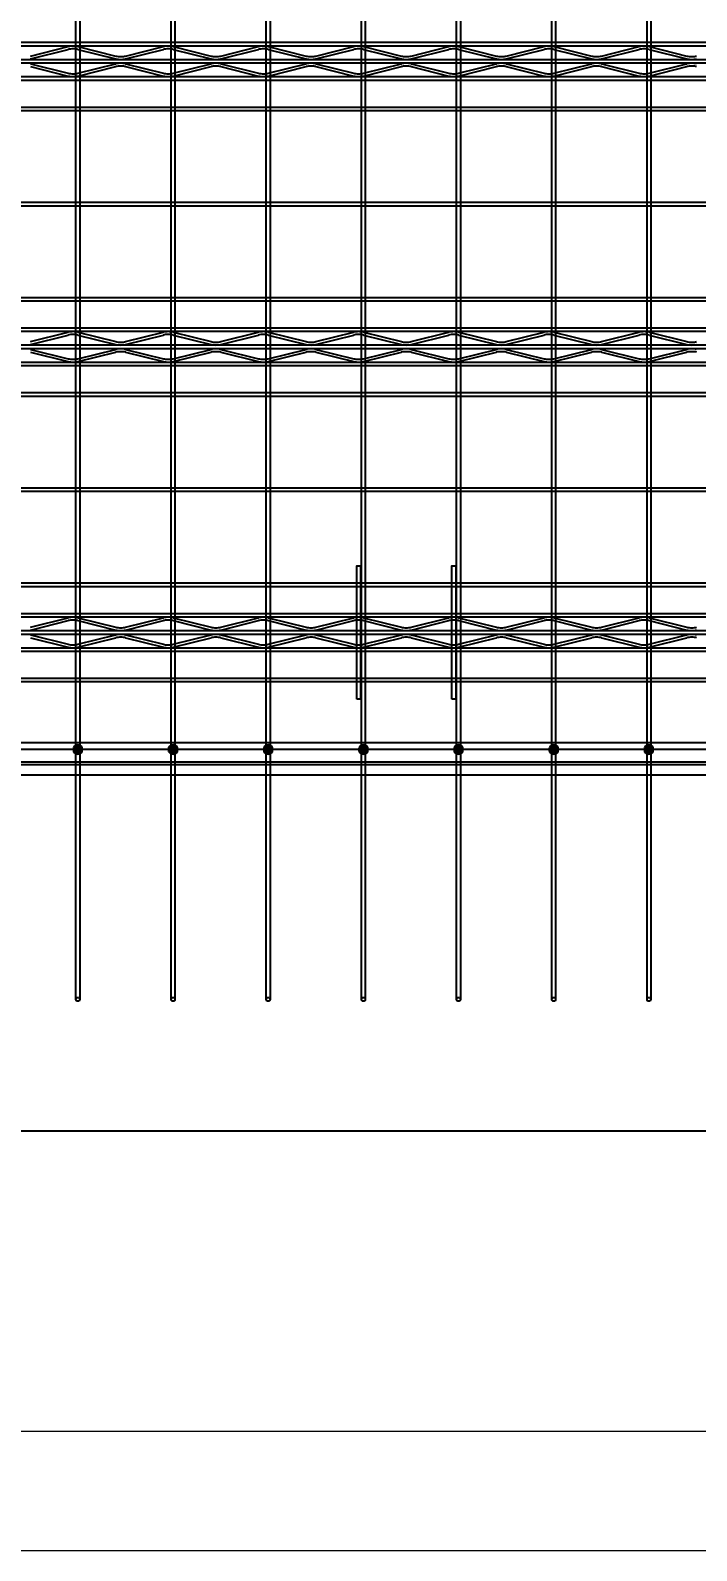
# Model space of a CAD drawing. Extents: x -524 to 129100, y -10500 to 1.
# Drawn here: x 24893 to 26293, y -10500 to -7306 of the extents above; entities that cross this region are included whole.
import ezdxf

# ---------------------------------------------------------------- set-up
doc = ezdxf.new("R2010")
doc.units = 0
doc.header["$LTSCALE"] = 250
doc.linetypes.add('BeePC_CENTER', pattern=[2, 1.25, -0.25, 0.25, -0.25])
doc.layers.get('0').update_dxf_attribs({"linetype": 'CONTINUOUS'})
doc.layers.get('Defpoints').update_dxf_attribs({"linetype": 'CONTINUOUS'})
for name, color, linetype in [('BeePC-CC', 171, 'CONTINUOUS'), ('BeePC-CCBZ', 110, 'CONTINUOUS'), ('BeePC-GJ-LEVEL', 141, 'CONTINUOUS'), ('BeePC-GJ-Truss', 185, 'CONTINUOUS'), ('BeePC-TONG-ZT', 50, 'CONTINUOUS')]:
    doc.layers.add(name, color=color, linetype=linetype)
doc.layers.add('G-ANNO-TTLB', color=7, linetype='CONTINUOUS', lineweight=9)
doc.layers.add('G-ANNO-TTLB-THIN', color=7, linetype='CONTINUOUS', lineweight=9)
doc.styles.add('BeePC_Dim', font='simfang.ttf', dxfattribs={"width": 0.7})
doc.dimstyles.new('BeePC_DIM_25_25', dxfattribs={"dimtxt": 75, "dimasz": 25, "dimexe": 25, "dimexo": 0, "dimgap": 25, "dimtad": 1, "dimdec": 0, "dimzin": 0, "dimdsep": 46, "dimtxsty": 'BeePC_Dim', "dimblk": 'ARCHTICK', "dimcen": 0, "dimdle": 25, "dimclrt": 7, "dimadec": 0, "dimazin": 0, "dimtfac": 1, "dimtdec": 0, "dimtix": 1, "dimtmove": 2, "dimatfit": 3, "dimfxl": 250, "dimfxlon": 1, "dimtfill": 1, "dimtolj": 1, "dimtzin": 0, "dimarcsym": 0})

# ---------------------------------------------------------------- blocks, each defined once
blk = doc.blocks.new('A2-嗡嗡 - A2_嗡嗡-493291-DB1详图')
at = {"layer": 'G-ANNO-TTLB'}
blk.add_line((586.5, -513), (27.5, -513), dxfattribs=at)
at = {"layer": 'G-ANNO-TTLB-THIN'}
blk.add_line((2.5, -523), (596.5, -523), dxfattribs=at)
blk = doc.blocks.new('_ArchTick')
at = {"color": 0, "linetype": 'ByBlock', "const_width": 0.5}
blk.add_lwpolyline([(-0.71, -0.71), (0.71, 0.71)], dxfattribs=at)
blk = doc.blocks.new('*D61')
at = {"layer": 'BeePC-CCBZ', "color": 0, "lineweight": -2, "transparency": 16777216}
for p, q in [((23192.6, -9417.9), (23192.6, -9642.9)), ((30392.6, -9417.9), (30392.6, -9642.9)), ((23167.6, -9617.9), (30417.6, -9617.9))]:
    blk.add_line(p, q, dxfattribs=at)
at = {"layer": 'Defpoints', "color": 0, "transparency": 16777216}
for p in [(30392.6, -7670.9), (23192.6, -8173.2), (30392.6, -9617.9)]:
    blk.add_point(p, dxfattribs=at)
at = {"layer": 'BeePC-CCBZ', "color": 0, "lineweight": -2, "transparency": 16777216, "xscale": 25, "yscale": 25, "zscale": 25, "rotation": 180}
blk.add_blockref('_ArchTick', (23192.6, -9617.9), dxfattribs=at)
at = {"layer": 'BeePC-CCBZ', "color": 0, "lineweight": -2, "transparency": 16777216, "xscale": 25, "yscale": 25, "zscale": 25}
blk.add_blockref('_ArchTick', (30392.6, -9617.9), dxfattribs=at)
at = {"layer": 'BeePC-CCBZ', "color": 7, "linetype": 'BeePC_CENTER', "transparency": 16777216, "insert": (26792.6, -9555), "char_height": 75, "attachment_point": 5, "style": 'BeePC_Dim', "bg_fill": 3, "box_fill_scale": 1.1, "bg_fill_color": 256, "bg_fill_true_color": 13158600, "bg_fill_transparency": 0}
blk.add_mtext('\\A1;200x36=7200', dxfattribs=at)
blk = doc.blocks.new('*D66')
at = {"layer": 'BeePC-CCBZ', "color": 0, "lineweight": -2, "transparency": 16777216}
for p, q in [((31004.4, -8845.9), (31004.4, -9370.9)), ((30804.4, -8870.9), (31029.4, -8870.9)), ((30804.4, -9345.9), (31029.4, -9345.9))]:
    blk.add_line(p, q, dxfattribs=at)
at = {"layer": 'Defpoints', "color": 0, "transparency": 16777216}
for p in [(26782.6, -8870.9), (23392.6, -9345.9), (31004.4, -9345.9)]:
    blk.add_point(p, dxfattribs=at)
at = {"layer": 'BeePC-CCBZ', "color": 0, "lineweight": -2, "transparency": 16777216, "xscale": 25, "yscale": 25, "zscale": 25}
for p, rotation in [((31004.4, -8870.9), 90), ((31004.4, -9345.9), 270)]:
    blk.add_blockref('_ArchTick', p, dxfattribs=dict(at, rotation=rotation))
at = {"layer": 'BeePC-CCBZ', "color": 7, "linetype": 'BeePC_CENTER', "transparency": 16777216, "insert": (30941.5, -9108.4), "char_height": 75, "attachment_point": 5, "rotation": 90, "style": 'BeePC_Dim', "bg_fill": 3, "box_fill_scale": 1.1, "bg_fill_color": 256, "bg_fill_true_color": 13158600, "bg_fill_transparency": 0}
blk.add_mtext('\\A1;475', dxfattribs=at)
blk = doc.blocks.new('BeePC_TagPoint')
h = blk.add_hatch(color=256)
edge = h.paths.add_edge_path(flags=0)
edge.add_arc((0, 0), 10, 0, 180)
edge.add_arc((0, 0), 10, 180, 360)
blk.add_lwpolyline([(10, 0, 1), (-10, 0, 1)], format="xyb", close=True)

msp = doc.modelspace()

# ---------------------------------------------------------------- block references
at = {"xscale": 25, "yscale": 25, "zscale": 25}
msp.add_blockref('A2-嗡嗡 - A2_嗡嗡-493291-DB1详图', (22787.5, 2575), dxfattribs=at)

# ---------------------------------------------------------------- next in the draw order: linework, layer by layer
for points in [[(25578.6, -8710.9), (25578.6, -8430.9), (25586.6, -8430.9), (25586.6, -8710.9), (25578.6, -8710.9)], [(25778.6, -8710.9), (25778.6, -8430.9), (25786.6, -8430.9), (25786.6, -8710.9), (25778.6, -8710.9)]]:
    msp.add_lwpolyline(points)
at = {"layer": 'BeePC-GJ-LEVEL'}
for points in [[(24988.6, -9341.9), (24988.6, -6330.9), (24996.6, -6330.9), (24996.6, -9341.9)], [(25188.6, -9341.9), (25188.6, -6330.9), (25196.6, -6330.9), (25196.6, -9341.9)], [(25388.6, -9341.9), (25388.6, -6330.9), (25396.6, -6330.9), (25396.6, -9341.9)], [(25588.6, -9341.9), (25588.6, -6330.9), (25596.6, -6330.9), (25596.6, -9341.9)], [(25788.6, -9341.9), (25788.6, -6330.9), (25796.6, -6330.9), (25796.6, -9341.9)], [(25988.6, -9341.9), (25988.6, -6330.9), (25996.6, -6330.9), (25996.6, -9341.9)], [(26188.6, -9341.9), (26188.6, -6330.9), (26196.6, -6330.9), (26196.6, -9341.9)], [(22882.8, -7466.9), (30732.4, -7466.9), (30732.4, -7474.9), (22882.8, -7474.9), (22882.8, -7466.9)], [(22882.8, -7666.9), (30732.4, -7666.9), (30732.4, -7674.9), (22882.8, -7674.9), (22882.8, -7666.9)], [(22882.8, -7866.9), (30732.4, -7866.9), (30732.4, -7874.9), (22882.8, -7874.9), (22882.8, -7866.9)], [(22882.8, -8066.9), (30732.4, -8066.9), (30732.4, -8074.9), (22882.8, -8074.9), (22882.8, -8066.9)], [(22882.8, -8266.9), (30732.4, -8266.9), (30732.4, -8274.9), (22882.8, -8274.9), (22882.8, -8266.9)], [(22882.8, -8466.9), (30732.4, -8466.9), (30732.4, -8474.9), (22882.8, -8474.9), (22882.8, -8466.9)], [(22882.8, -8666.9), (30732.4, -8666.9), (30732.4, -8674.9), (22882.8, -8674.9), (22882.8, -8666.9)], [(23037.8, -8842.9), (30527.4, -8842.9), (30527.4, -8848.9), (23037.8, -8848.9), (23037.8, -8842.9)]]:
    msp.add_lwpolyline(points, dxfattribs=at)
for centre in [(24992.6, -9341.9), (25192.6, -9341.9), (25392.6, -9341.9), (25592.6, -9341.9), (25792.6, -9341.9), (25992.6, -9341.9), (26192.6, -9341.9)]:
    msp.add_circle(centre, 4, dxfattribs=at)
at = {"layer": 'BeePC-GJ-Truss'}
for points in [[(23082.6, -7330.9), (30482.6, -7330.9), (30482.6, -7338.9), (23082.6, -7338.9), (23082.6, -7330.9)], [(23082.6, -7366.9), (30482.6, -7366.9), (30482.6, -7374.9), (23082.6, -7374.9), (23082.6, -7366.9), (23086, -7366.8), (23089.2, -7366.4), (23092.8, -7365.8), (23172.4, -7346.1)], [(24892.8, -7359.8), (24972.4, -7340.1)], [(24892.8, -7365.8), (24972.4, -7346.1)], [(24992.8, -7340.1), (25072.4, -7359.8)], [(24992.8, -7346.1), (25072.4, -7365.8)], [(25092.8, -7359.8), (25172.4, -7340.1)], [(25092.8, -7365.8), (25172.4, -7346.1)], [(25192.8, -7340.1), (25272.4, -7359.8)], [(25192.8, -7346.1), (25272.4, -7365.8)], [(25292.8, -7359.8), (25372.4, -7340.1)], [(25292.8, -7365.8), (25372.4, -7346.1)], [(25392.8, -7340.1), (25472.4, -7359.8)], [(25392.8, -7346.1), (25472.4, -7365.8)], [(25492.8, -7359.8), (25572.4, -7340.1)], [(25492.8, -7365.8), (25572.4, -7346.1)], [(25592.8, -7340.1), (25672.4, -7359.8)], [(25592.8, -7346.1), (25672.4, -7365.8)], [(25692.8, -7359.8), (25772.4, -7340.1)], [(25692.8, -7365.8), (25772.4, -7346.1)], [(25792.8, -7340.1), (25872.4, -7359.8)], [(25792.8, -7346.1), (25872.4, -7365.8)], [(25892.8, -7359.8), (25972.4, -7340.1)], [(25892.8, -7365.8), (25972.4, -7346.1)], [(25992.8, -7340.1), (26072.4, -7359.8)], [(25992.8, -7346.1), (26072.4, -7365.8)], [(26092.8, -7359.8), (26172.4, -7340.1)], [(26092.8, -7365.8), (26172.4, -7346.1)], [(26192.8, -7340.1), (26272.4, -7359.8)], [(26192.8, -7346.1), (26272.4, -7365.8)], [(24892.8, -7376.1), (24972.4, -7395.8)], [(24992.8, -7395.8), (25072.4, -7376.1)], [(25092.8, -7376.1), (25172.4, -7395.8)], [(25192.8, -7395.8), (25272.4, -7376.1)], [(25292.8, -7376.1), (25372.4, -7395.8)], [(25392.8, -7395.8), (25472.4, -7376.1)], [(25492.8, -7376.1), (25572.4, -7395.8)], [(25592.8, -7395.8), (25672.4, -7376.1)], [(25692.8, -7376.1), (25772.4, -7395.8)], [(25792.8, -7395.8), (25872.4, -7376.1)], [(25892.8, -7376.1), (25972.4, -7395.8)], [(25992.8, -7395.8), (26072.4, -7376.1)], [(26092.8, -7376.1), (26172.4, -7395.8)], [(26192.8, -7395.8), (26272.4, -7376.1)], [(23082.6, -7402.9), (30482.6, -7402.9), (30482.6, -7410.9), (23082.6, -7410.9), (23082.6, -7402.9)], [(24892.8, -7382.1), (24972.4, -7401.8)], [(24992.8, -7401.8), (25072.4, -7382.1)], [(25092.8, -7382.1), (25172.4, -7401.8)], [(25192.8, -7401.8), (25272.4, -7382.1)], [(25292.8, -7382.1), (25372.4, -7401.8)], [(25392.8, -7401.8), (25472.4, -7382.1)], [(25492.8, -7382.1), (25572.4, -7401.8)], [(25592.8, -7401.8), (25672.4, -7382.1)], [(25692.8, -7382.1), (25772.4, -7401.8)], [(25792.8, -7401.8), (25872.4, -7382.1)], [(25892.8, -7382.1), (25972.4, -7401.8)], [(25992.8, -7401.8), (26072.4, -7382.1)], [(26092.8, -7382.1), (26172.4, -7401.8)], [(26192.8, -7401.8), (26272.4, -7382.1)], [(23082.6, -7930.9), (30482.6, -7930.9), (30482.6, -7938.9), (23082.6, -7938.9), (23082.6, -7930.9)], [(23082.6, -7966.9), (30482.6, -7966.9), (30482.6, -7974.9), (23082.6, -7974.9), (23082.6, -7966.9), (23086, -7966.8), (23089.2, -7966.4), (23092.8, -7965.8), (23172.4, -7946.1)], [(24892.8, -7959.8), (24972.4, -7940.1)], [(24892.8, -7965.8), (24972.4, -7946.1)], [(24992.8, -7940.1), (25072.4, -7959.8)], [(24992.8, -7946.1), (25072.4, -7965.8)], [(25092.8, -7959.8), (25172.4, -7940.1)], [(25092.8, -7965.8), (25172.4, -7946.1)], [(25192.8, -7940.1), (25272.4, -7959.8)], [(25192.8, -7946.1), (25272.4, -7965.8)], [(25292.8, -7959.8), (25372.4, -7940.1)], [(25292.8, -7965.8), (25372.4, -7946.1)], [(25392.8, -7940.1), (25472.4, -7959.8)], [(25392.8, -7946.1), (25472.4, -7965.8)], [(25492.8, -7959.8), (25572.4, -7940.1)], [(25492.8, -7965.8), (25572.4, -7946.1)], [(25592.8, -7940.1), (25672.4, -7959.8)], [(25592.8, -7946.1), (25672.4, -7965.8)], [(25692.8, -7959.8), (25772.4, -7940.1)], [(25692.8, -7965.8), (25772.4, -7946.1)], [(25792.8, -7940.1), (25872.4, -7959.8)], [(25792.8, -7946.1), (25872.4, -7965.8)], [(25892.8, -7959.8), (25972.4, -7940.1)], [(25892.8, -7965.8), (25972.4, -7946.1)], [(25992.8, -7940.1), (26072.4, -7959.8)], [(25992.8, -7946.1), (26072.4, -7965.8)], [(26092.8, -7959.8), (26172.4, -7940.1)], [(26092.8, -7965.8), (26172.4, -7946.1)], [(26192.8, -7940.1), (26272.4, -7959.8)], [(26192.8, -7946.1), (26272.4, -7965.8)], [(24892.8, -7976.1), (24972.4, -7995.8)], [(24892.8, -7982.1), (24972.4, -8001.8)], [(24992.8, -7995.8), (25072.4, -7976.1)], [(24992.8, -8001.8), (25072.4, -7982.1)], [(25092.8, -7976.1), (25172.4, -7995.8)], [(25092.8, -7982.1), (25172.4, -8001.8)], [(25192.8, -7995.8), (25272.4, -7976.1)], [(25192.8, -8001.8), (25272.4, -7982.1)], [(25292.8, -7976.1), (25372.4, -7995.8)], [(25292.8, -7982.1), (25372.4, -8001.8)], [(25392.8, -7995.8), (25472.4, -7976.1)], [(25392.8, -8001.8), (25472.4, -7982.1)], [(25492.8, -7976.1), (25572.4, -7995.8)], [(25492.8, -7982.1), (25572.4, -8001.8)], [(25592.8, -7995.8), (25672.4, -7976.1)], [(25592.8, -8001.8), (25672.4, -7982.1)], [(25692.8, -7976.1), (25772.4, -7995.8)], [(25692.8, -7982.1), (25772.4, -8001.8)], [(25792.8, -7995.8), (25872.4, -7976.1)], [(25792.8, -8001.8), (25872.4, -7982.1)], [(25892.8, -7976.1), (25972.4, -7995.8)], [(25892.8, -7982.1), (25972.4, -8001.8)], [(25992.8, -7995.8), (26072.4, -7976.1)], [(25992.8, -8001.8), (26072.4, -7982.1)], [(26092.8, -7976.1), (26172.4, -7995.8)], [(26092.8, -7982.1), (26172.4, -8001.8)], [(26192.8, -7995.8), (26272.4, -7976.1)], [(26192.8, -8001.8), (26272.4, -7982.1)], [(23082.6, -8002.9), (30482.6, -8002.9), (30482.6, -8010.9), (23082.6, -8010.9), (23082.6, -8002.9)], [(23082.6, -8530.9), (30482.6, -8530.9), (30482.6, -8538.9), (23082.6, -8538.9), (23082.6, -8530.9)], [(23082.6, -8566.9), (30482.6, -8566.9), (30482.6, -8574.9), (23082.6, -8574.9), (23082.6, -8566.9), (23086, -8566.8), (23089.2, -8566.4), (23092.8, -8565.8), (23172.4, -8546.1)], [(24892.8, -8559.8), (24972.4, -8540.1)], [(24892.8, -8565.8), (24972.4, -8546.1)], [(24992.8, -8540.1), (25072.4, -8559.8)], [(24992.8, -8546.1), (25072.4, -8565.8)], [(25092.8, -8559.8), (25172.4, -8540.1)], [(25092.8, -8565.8), (25172.4, -8546.1)], [(25192.8, -8540.1), (25272.4, -8559.8)], [(25192.8, -8546.1), (25272.4, -8565.8)], [(25292.8, -8559.8), (25372.4, -8540.1)], [(25292.8, -8565.8), (25372.4, -8546.1)], [(25392.8, -8540.1), (25472.4, -8559.8)], [(25392.8, -8546.1), (25472.4, -8565.8)], [(25492.8, -8559.8), (25572.4, -8540.1)], [(25492.8, -8565.8), (25572.4, -8546.1)], [(25592.8, -8540.1), (25672.4, -8559.8)], [(25592.8, -8546.1), (25672.4, -8565.8)], [(25692.8, -8559.8), (25772.4, -8540.1)], [(25692.8, -8565.8), (25772.4, -8546.1)], [(25792.8, -8540.1), (25872.4, -8559.8)], [(25792.8, -8546.1), (25872.4, -8565.8)], [(25892.8, -8559.8), (25972.4, -8540.1)], [(25892.8, -8565.8), (25972.4, -8546.1)], [(25992.8, -8540.1), (26072.4, -8559.8)], [(25992.8, -8546.1), (26072.4, -8565.8)], [(26092.8, -8559.8), (26172.4, -8540.1)], [(26092.8, -8565.8), (26172.4, -8546.1)], [(26192.8, -8540.1), (26272.4, -8559.8)], [(26192.8, -8546.1), (26272.4, -8565.8)], [(24892.8, -8576.1), (24972.4, -8595.8)], [(24892.8, -8582.1), (24972.4, -8601.8)], [(24992.8, -8595.8), (25072.4, -8576.1)], [(24992.8, -8601.8), (25072.4, -8582.1)], [(25092.8, -8576.1), (25172.4, -8595.8)], [(25092.8, -8582.1), (25172.4, -8601.8)], [(25192.8, -8595.8), (25272.4, -8576.1)], [(25192.8, -8601.8), (25272.4, -8582.1)], [(25292.8, -8576.1), (25372.4, -8595.8)], [(25292.8, -8582.1), (25372.4, -8601.8)], [(25392.8, -8595.8), (25472.4, -8576.1)], [(25392.8, -8601.8), (25472.4, -8582.1)], [(25492.8, -8576.1), (25572.4, -8595.8)], [(25492.8, -8582.1), (25572.4, -8601.8)], [(25592.8, -8595.8), (25672.4, -8576.1)], [(25592.8, -8601.8), (25672.4, -8582.1)], [(25692.8, -8576.1), (25772.4, -8595.8)], [(25692.8, -8582.1), (25772.4, -8601.8)], [(25792.8, -8595.8), (25872.4, -8576.1)], [(25792.8, -8601.8), (25872.4, -8582.1)], [(25892.8, -8576.1), (25972.4, -8595.8)], [(25892.8, -8582.1), (25972.4, -8601.8)], [(25992.8, -8595.8), (26072.4, -8576.1)], [(25992.8, -8601.8), (26072.4, -8582.1)], [(26092.8, -8576.1), (26172.4, -8595.8)], [(26092.8, -8582.1), (26172.4, -8601.8)], [(26192.8, -8595.8), (26272.4, -8576.1)], [(26192.8, -8601.8), (26272.4, -8582.1)], [(23082.6, -8602.9), (30482.6, -8602.9), (30482.6, -8610.9), (23082.6, -8610.9), (23082.6, -8602.9)]]:
    msp.add_lwpolyline(points, dxfattribs=at)
for centre, major_axis, start_param, end_param in [((24983.8, -7344.1), (18, 0), 1.635672, 2.256488), ((24981.4, -7348.4), (12, 0), 1.470144, 2.422017), ((24981.4, -7344.1), (18, 0), 0.885104, 1.50592), ((24983.8, -7348.4), (12, 0), 0.719576, 1.671449), ((25183.8, -7344.1), (18, 0), 1.635672, 2.256488), ((25181.4, -7348.4), (12, 0), 1.470144, 2.422017), ((25181.4, -7344.1), (18, 0), 0.885104, 1.50592), ((25183.8, -7348.4), (12, 0), 0.719576, 1.671449), ((25383.8, -7344.1), (18, 0), 1.635672, 2.256488), ((25381.4, -7348.4), (12, 0), 1.470144, 2.422017), ((25381.4, -7344.1), (18, 0), 0.885104, 1.50592), ((25383.8, -7348.4), (12, 0), 0.719576, 1.671449), ((25583.8, -7344.1), (18, 0), 1.635672, 2.256488), ((25581.4, -7348.4), (12, 0), 1.470144, 2.422017), ((25581.4, -7344.1), (18, 0), 0.885104, 1.50592), ((25583.8, -7348.4), (12, 0), 0.719576, 1.671449), ((25783.8, -7344.1), (18, 0), 1.635672, 2.256488), ((25781.4, -7348.4), (12, 0), 1.470144, 2.422017), ((25781.4, -7344.1), (18, 0), 0.885104, 1.50592), ((25783.8, -7348.4), (12, 0), 0.719576, 1.671449), ((25983.8, -7344.1), (18, 0), 1.635672, 2.256488), ((25981.4, -7348.4), (12, 0), 1.470144, 2.422017), ((25981.4, -7344.1), (18, 0), 0.885104, 1.50592), ((25983.8, -7348.4), (12, 0), 0.719576, 1.671449), ((26183.8, -7344.1), (18, 0), 1.635672, 2.256488), ((26181.4, -7348.4), (12, 0), 1.470144, 2.422017), ((26181.4, -7344.1), (18, 0), 0.885104, 1.50592), ((26183.8, -7348.4), (12, 0), 0.719576, 1.671449), ((25081.4, -7357.5), (12, 0), 3.861169, 4.813041), ((25083.8, -7361.8), (18, 0), 4.026697, 4.647513), ((25083.8, -7380.1), (18, 0), 1.635672, 2.256488), ((25083.8, -7357.5), (12, 0), 4.611737, 5.563609), ((25081.4, -7361.8), (18, 0), 4.777265, 5.398081), ((25081.4, -7380.1), (18, 0), 0.885104, 1.50592), ((25281.4, -7357.5), (12, 0), 3.861169, 4.813041), ((25283.8, -7361.8), (18, 0), 4.026697, 4.647513), ((25283.8, -7380.1), (18, 0), 1.635672, 2.256488), ((25283.8, -7357.5), (12, 0), 4.611737, 5.563609), ((25281.4, -7361.8), (18, 0), 4.777265, 5.398081), ((25281.4, -7380.1), (18, 0), 0.885104, 1.50592), ((25481.4, -7357.5), (12, 0), 3.861169, 4.813041), ((25483.8, -7361.8), (18, 0), 4.026697, 4.647513), ((25483.8, -7380.1), (18, 0), 1.635672, 2.256488), ((25483.8, -7357.5), (12, 0), 4.611737, 5.563609), ((25481.4, -7361.8), (18, 0), 4.777265, 5.398081), ((25481.4, -7380.1), (18, 0), 0.885104, 1.50592), ((25681.4, -7357.5), (12, 0), 3.861169, 4.813041), ((25683.8, -7361.8), (18, 0), 4.026697, 4.647513), ((25683.8, -7380.1), (18, 0), 1.635672, 2.256488), ((25683.8, -7357.5), (12, 0), 4.611737, 5.563609), ((25681.4, -7361.8), (18, 0), 4.777265, 5.398081), ((25681.4, -7380.1), (18, 0), 0.885104, 1.50592), ((25881.4, -7357.5), (12, 0), 3.861169, 4.813041), ((25883.8, -7361.8), (18, 0), 4.026697, 4.647513), ((25883.8, -7380.1), (18, 0), 1.635672, 2.256488), ((25883.8, -7357.5), (12, 0), 4.611737, 5.563609), ((25881.4, -7361.8), (18, 0), 4.777265, 5.398081), ((25881.4, -7380.1), (18, 0), 0.885104, 1.50592), ((26081.4, -7357.5), (12, 0), 3.861169, 4.813041), ((26083.8, -7361.8), (18, 0), 4.026697, 4.647513), ((26083.8, -7380.1), (18, 0), 1.635672, 2.256488), ((26083.8, -7357.5), (12, 0), 4.611737, 5.563609), ((26081.4, -7361.8), (18, 0), 4.777265, 5.398081), ((26081.4, -7380.1), (18, 0), 0.885104, 1.50592), ((26281.4, -7357.5), (12, 0), 3.861169, 4.813041), ((26283.8, -7361.8), (18, 0), 4.026697, 4.647513), ((26283.8, -7380.1), (18, 0), 1.635672, 2.256488), ((26283.8, -7357.5), (12, 0), 4.611737, 5.563609), ((26281.4, -7361.8), (18, 0), 4.777265, 5.398081), ((26281.4, -7380.1), (18, 0), 0.885104, 1.50592), ((24981.4, -7393.5), (12, 0), 3.861169, 4.813041), ((24983.8, -7397.8), (18, 0), 4.026697, 4.647513), ((24983.8, -7393.5), (12, 0), 4.611737, 5.563609), ((24981.4, -7397.8), (18, 0), 4.777265, 5.398081), ((25081.4, -7384.4), (12, 0), 1.470144, 2.422017), ((25083.8, -7384.4), (12, 0), 0.719576, 1.671449), ((25181.4, -7393.5), (12, 0), 3.861169, 4.813041), ((25183.8, -7397.8), (18, 0), 4.026697, 4.647513), ((25183.8, -7393.5), (12, 0), 4.611737, 5.563609), ((25181.4, -7397.8), (18, 0), 4.777265, 5.398081), ((25281.4, -7384.4), (12, 0), 1.470144, 2.422017), ((25283.8, -7384.4), (12, 0), 0.719576, 1.671449), ((25381.4, -7393.5), (12, 0), 3.861169, 4.813041), ((25383.8, -7397.8), (18, 0), 4.026697, 4.647513), ((25383.8, -7393.5), (12, 0), 4.611737, 5.563609), ((25381.4, -7397.8), (18, 0), 4.777265, 5.398081), ((25481.4, -7384.4), (12, 0), 1.470144, 2.422017), ((25483.8, -7384.4), (12, 0), 0.719576, 1.671449), ((25581.4, -7393.5), (12, 0), 3.861169, 4.813041), ((25583.8, -7397.8), (18, 0), 4.026697, 4.647513), ((25583.8, -7393.5), (12, 0), 4.611737, 5.563609), ((25581.4, -7397.8), (18, 0), 4.777265, 5.398081), ((25681.4, -7384.4), (12, 0), 1.470144, 2.422017), ((25683.8, -7384.4), (12, 0), 0.719576, 1.671449), ((25781.4, -7393.5), (12, 0), 3.861169, 4.813041), ((25783.8, -7397.8), (18, 0), 4.026697, 4.647513), ((25783.8, -7393.5), (12, 0), 4.611737, 5.563609), ((25781.4, -7397.8), (18, 0), 4.777265, 5.398081), ((25881.4, -7384.4), (12, 0), 1.470144, 2.422017), ((25883.8, -7384.4), (12, 0), 0.719576, 1.671449), ((25981.4, -7393.5), (12, 0), 3.861169, 4.813041), ((25983.8, -7397.8), (18, 0), 4.026697, 4.647513), ((25983.8, -7393.5), (12, 0), 4.611737, 5.563609), ((25981.4, -7397.8), (18, 0), 4.777265, 5.398081), ((26081.4, -7384.4), (12, 0), 1.470144, 2.422017), ((26083.8, -7384.4), (12, 0), 0.719576, 1.671449), ((26181.4, -7393.5), (12, 0), 3.861169, 4.813041), ((26183.8, -7397.8), (18, 0), 4.026697, 4.647513), ((26183.8, -7393.5), (12, 0), 4.611737, 5.563609), ((26181.4, -7397.8), (18, 0), 4.777265, 5.398081), ((26281.4, -7384.4), (12, 0), 1.470144, 2.422017), ((26283.8, -7384.4), (12, 0), 0.719576, 1.671449), ((24983.8, -7944.1), (18, 0), 1.635672, 2.256488), ((24981.4, -7948.4), (12, 0), 1.470144, 2.422017), ((24981.4, -7944.1), (18, 0), 0.885104, 1.50592), ((24983.8, -7948.4), (12, 0), 0.719576, 1.671449), ((25183.8, -7944.1), (18, 0), 1.635672, 2.256488), ((25181.4, -7948.4), (12, 0), 1.470144, 2.422017), ((25181.4, -7944.1), (18, 0), 0.885104, 1.50592), ((25183.8, -7948.4), (12, 0), 0.719576, 1.671449), ((25383.8, -7944.1), (18, 0), 1.635672, 2.256488), ((25381.4, -7948.4), (12, 0), 1.470144, 2.422017), ((25381.4, -7944.1), (18, 0), 0.885104, 1.50592), ((25383.8, -7948.4), (12, 0), 0.719576, 1.671449), ((25583.8, -7944.1), (18, 0), 1.635672, 2.256488), ((25581.4, -7948.4), (12, 0), 1.470144, 2.422017), ((25581.4, -7944.1), (18, 0), 0.885104, 1.50592), ((25583.8, -7948.4), (12, 0), 0.719576, 1.671449), ((25783.8, -7944.1), (18, 0), 1.635672, 2.256488), ((25781.4, -7948.4), (12, 0), 1.470144, 2.422017), ((25781.4, -7944.1), (18, 0), 0.885104, 1.50592), ((25783.8, -7948.4), (12, 0), 0.719576, 1.671449), ((25983.8, -7944.1), (18, 0), 1.635672, 2.256488), ((25981.4, -7948.4), (12, 0), 1.470144, 2.422017), ((25981.4, -7944.1), (18, 0), 0.885104, 1.50592), ((25983.8, -7948.4), (12, 0), 0.719576, 1.671449), ((26183.8, -7944.1), (18, 0), 1.635672, 2.256488), ((26181.4, -7948.4), (12, 0), 1.470144, 2.422017), ((26181.4, -7944.1), (18, 0), 0.885104, 1.50592), ((26183.8, -7948.4), (12, 0), 0.719576, 1.671449), ((25081.4, -7957.5), (12, 0), 3.861169, 4.813041), ((25083.8, -7961.8), (18, 0), 4.026697, 4.647513), ((25083.8, -7980.1), (18, 0), 1.635672, 2.256488), ((25081.4, -7984.4), (12, 0), 1.470144, 2.422017), ((25083.8, -7957.5), (12, 0), 4.611737, 5.563609), ((25081.4, -7961.8), (18, 0), 4.777265, 5.398081), ((25081.4, -7980.1), (18, 0), 0.885104, 1.50592), ((25083.8, -7984.4), (12, 0), 0.719576, 1.671449), ((25281.4, -7957.5), (12, 0), 3.861169, 4.813041), ((25283.8, -7961.8), (18, 0), 4.026697, 4.647513), ((25283.8, -7980.1), (18, 0), 1.635672, 2.256488), ((25281.4, -7984.4), (12, 0), 1.470144, 2.422017), ((25283.8, -7957.5), (12, 0), 4.611737, 5.563609), ((25281.4, -7961.8), (18, 0), 4.777265, 5.398081), ((25281.4, -7980.1), (18, 0), 0.885104, 1.50592), ((25283.8, -7984.4), (12, 0), 0.719576, 1.671449), ((25481.4, -7957.5), (12, 0), 3.861169, 4.813041), ((25483.8, -7961.8), (18, 0), 4.026697, 4.647513), ((25483.8, -7980.1), (18, 0), 1.635672, 2.256488), ((25481.4, -7984.4), (12, 0), 1.470144, 2.422017), ((25483.8, -7957.5), (12, 0), 4.611737, 5.563609), ((25481.4, -7961.8), (18, 0), 4.777265, 5.398081), ((25481.4, -7980.1), (18, 0), 0.885104, 1.50592), ((25483.8, -7984.4), (12, 0), 0.719576, 1.671449), ((25681.4, -7957.5), (12, 0), 3.861169, 4.813041), ((25683.8, -7961.8), (18, 0), 4.026697, 4.647513), ((25683.8, -7980.1), (18, 0), 1.635672, 2.256488), ((25681.4, -7984.4), (12, 0), 1.470144, 2.422017), ((25683.8, -7957.5), (12, 0), 4.611737, 5.563609), ((25681.4, -7961.8), (18, 0), 4.777265, 5.398081), ((25681.4, -7980.1), (18, 0), 0.885104, 1.50592), ((25683.8, -7984.4), (12, 0), 0.719576, 1.671449), ((25881.4, -7957.5), (12, 0), 3.861169, 4.813041), ((25883.8, -7961.8), (18, 0), 4.026697, 4.647513), ((25883.8, -7980.1), (18, 0), 1.635672, 2.256488), ((25881.4, -7984.4), (12, 0), 1.470144, 2.422017), ((25883.8, -7957.5), (12, 0), 4.611737, 5.563609), ((25881.4, -7961.8), (18, 0), 4.777265, 5.398081), ((25881.4, -7980.1), (18, 0), 0.885104, 1.50592), ((25883.8, -7984.4), (12, 0), 0.719576, 1.671449), ((26081.4, -7957.5), (12, 0), 3.861169, 4.813041), ((26083.8, -7961.8), (18, 0), 4.026697, 4.647513), ((26083.8, -7980.1), (18, 0), 1.635672, 2.256488), ((26081.4, -7984.4), (12, 0), 1.470144, 2.422017), ((26083.8, -7957.5), (12, 0), 4.611737, 5.563609), ((26081.4, -7961.8), (18, 0), 4.777265, 5.398081), ((26081.4, -7980.1), (18, 0), 0.885104, 1.50592), ((26083.8, -7984.4), (12, 0), 0.719576, 1.671449), ((26281.4, -7957.5), (12, 0), 3.861169, 4.813041), ((26283.8, -7961.8), (18, 0), 4.026697, 4.647513), ((26283.8, -7980.1), (18, 0), 1.635672, 2.256488), ((26281.4, -7984.4), (12, 0), 1.470144, 2.422017), ((26283.8, -7957.5), (12, 0), 4.611737, 5.563609), ((26281.4, -7961.8), (18, 0), 4.777265, 5.398081), ((26281.4, -7980.1), (18, 0), 0.885104, 1.50592), ((26283.8, -7984.4), (12, 0), 0.719576, 1.671449), ((24981.4, -7993.5), (12, 0), 3.861169, 4.813041), ((24983.8, -7997.8), (18, 0), 4.026697, 4.647513), ((24983.8, -7993.5), (12, 0), 4.611737, 5.563609), ((24981.4, -7997.8), (18, 0), 4.777265, 5.398081), ((25181.4, -7993.5), (12, 0), 3.861169, 4.813041), ((25183.8, -7997.8), (18, 0), 4.026697, 4.647513), ((25183.8, -7993.5), (12, 0), 4.611737, 5.563609), ((25181.4, -7997.8), (18, 0), 4.777265, 5.398081), ((25381.4, -7993.5), (12, 0), 3.861169, 4.813041), ((25383.8, -7997.8), (18, 0), 4.026697, 4.647513), ((25383.8, -7993.5), (12, 0), 4.611737, 5.563609), ((25381.4, -7997.8), (18, 0), 4.777265, 5.398081), ((25581.4, -7993.5), (12, 0), 3.861169, 4.813041), ((25583.8, -7997.8), (18, 0), 4.026697, 4.647513), ((25583.8, -7993.5), (12, 0), 4.611737, 5.563609), ((25581.4, -7997.8), (18, 0), 4.777265, 5.398081), ((25781.4, -7993.5), (12, 0), 3.861169, 4.813041), ((25783.8, -7997.8), (18, 0), 4.026697, 4.647513), ((25783.8, -7993.5), (12, 0), 4.611737, 5.563609), ((25781.4, -7997.8), (18, 0), 4.777265, 5.398081), ((25981.4, -7993.5), (12, 0), 3.861169, 4.813041), ((25983.8, -7997.8), (18, 0), 4.026697, 4.647513), ((25983.8, -7993.5), (12, 0), 4.611737, 5.563609), ((25981.4, -7997.8), (18, 0), 4.777265, 5.398081), ((26181.4, -7993.5), (12, 0), 3.861169, 4.813041), ((26183.8, -7997.8), (18, 0), 4.026697, 4.647513), ((26183.8, -7993.5), (12, 0), 4.611737, 5.563609), ((26181.4, -7997.8), (18, 0), 4.777265, 5.398081), ((24983.8, -8544.1), (18, 0), 1.635672, 2.256488), ((24981.4, -8548.4), (12, 0), 1.470144, 2.422017), ((24981.4, -8544.1), (18, 0), 0.885104, 1.50592), ((24983.8, -8548.4), (12, 0), 0.719576, 1.671449), ((25081.4, -8557.5), (12, 0), 3.861169, 4.813041), ((25083.8, -8557.5), (12, 0), 4.611737, 5.563609), ((25183.8, -8544.1), (18, 0), 1.635672, 2.256488), ((25181.4, -8548.4), (12, 0), 1.470144, 2.422017), ((25181.4, -8544.1), (18, 0), 0.885104, 1.50592), ((25183.8, -8548.4), (12, 0), 0.719576, 1.671449), ((25281.4, -8557.5), (12, 0), 3.861169, 4.813041), ((25283.8, -8557.5), (12, 0), 4.611737, 5.563609), ((25383.8, -8544.1), (18, 0), 1.635672, 2.256488), ((25381.4, -8548.4), (12, 0), 1.470144, 2.422017), ((25381.4, -8544.1), (18, 0), 0.885104, 1.50592), ((25383.8, -8548.4), (12, 0), 0.719576, 1.671449), ((25481.4, -8557.5), (12, 0), 3.861169, 4.813041), ((25483.8, -8557.5), (12, 0), 4.611737, 5.563609), ((25583.8, -8544.1), (18, 0), 1.635672, 2.256488), ((25581.4, -8548.4), (12, 0), 1.470144, 2.422017), ((25581.4, -8544.1), (18, 0), 0.885104, 1.50592), ((25583.8, -8548.4), (12, 0), 0.719576, 1.671449), ((25681.4, -8557.5), (12, 0), 3.861169, 4.813041), ((25683.8, -8557.5), (12, 0), 4.611737, 5.563609), ((25783.8, -8544.1), (18, 0), 1.635672, 2.256488), ((25781.4, -8548.4), (12, 0), 1.470144, 2.422017), ((25781.4, -8544.1), (18, 0), 0.885104, 1.50592), ((25783.8, -8548.4), (12, 0), 0.719576, 1.671449), ((25881.4, -8557.5), (12, 0), 3.861169, 4.813041), ((25883.8, -8557.5), (12, 0), 4.611737, 5.563609), ((25983.8, -8544.1), (18, 0), 1.635672, 2.256488), ((25981.4, -8548.4), (12, 0), 1.470144, 2.422017), ((25981.4, -8544.1), (18, 0), 0.885104, 1.50592), ((25983.8, -8548.4), (12, 0), 0.719576, 1.671449), ((26081.4, -8557.5), (12, 0), 3.861169, 4.813041), ((26083.8, -8557.5), (12, 0), 4.611737, 5.563609), ((26183.8, -8544.1), (18, 0), 1.635672, 2.256488), ((26181.4, -8548.4), (12, 0), 1.470144, 2.422017), ((26181.4, -8544.1), (18, 0), 0.885104, 1.50592), ((26183.8, -8548.4), (12, 0), 0.719576, 1.671449), ((26281.4, -8557.5), (12, 0), 3.861169, 4.813041), ((26283.8, -8557.5), (12, 0), 4.611737, 5.563609), ((25083.8, -8561.8), (18, 0), 4.026697, 4.647513), ((25083.8, -8580.1), (18, 0), 1.635672, 2.256488), ((25081.4, -8584.4), (12, 0), 1.470144, 2.422017), ((25081.4, -8561.8), (18, 0), 4.777265, 5.398081), ((25081.4, -8580.1), (18, 0), 0.885104, 1.50592), ((25083.8, -8584.4), (12, 0), 0.719576, 1.671449), ((25283.8, -8561.8), (18, 0), 4.026697, 4.647513), ((25283.8, -8580.1), (18, 0), 1.635672, 2.256488), ((25281.4, -8584.4), (12, 0), 1.470144, 2.422017), ((25281.4, -8561.8), (18, 0), 4.777265, 5.398081), ((25281.4, -8580.1), (18, 0), 0.885104, 1.50592), ((25283.8, -8584.4), (12, 0), 0.719576, 1.671449), ((25483.8, -8561.8), (18, 0), 4.026697, 4.647513), ((25483.8, -8580.1), (18, 0), 1.635672, 2.256488), ((25481.4, -8584.4), (12, 0), 1.470144, 2.422017), ((25481.4, -8561.8), (18, 0), 4.777265, 5.398081), ((25481.4, -8580.1), (18, 0), 0.885104, 1.50592), ((25483.8, -8584.4), (12, 0), 0.719576, 1.671449), ((25683.8, -8561.8), (18, 0), 4.026697, 4.647513), ((25683.8, -8580.1), (18, 0), 1.635672, 2.256488), ((25681.4, -8584.4), (12, 0), 1.470144, 2.422017), ((25681.4, -8561.8), (18, 0), 4.777265, 5.398081), ((25681.4, -8580.1), (18, 0), 0.885104, 1.50592), ((25683.8, -8584.4), (12, 0), 0.719576, 1.671449), ((25883.8, -8561.8), (18, 0), 4.026697, 4.647513), ((25883.8, -8580.1), (18, 0), 1.635672, 2.256488), ((25881.4, -8584.4), (12, 0), 1.470144, 2.422017), ((25881.4, -8561.8), (18, 0), 4.777265, 5.398081), ((25881.4, -8580.1), (18, 0), 0.885104, 1.50592), ((25883.8, -8584.4), (12, 0), 0.719576, 1.671449), ((26083.8, -8561.8), (18, 0), 4.026697, 4.647513), ((26083.8, -8580.1), (18, 0), 1.635672, 2.256488), ((26081.4, -8584.4), (12, 0), 1.470144, 2.422017), ((26081.4, -8561.8), (18, 0), 4.777265, 5.398081), ((26081.4, -8580.1), (18, 0), 0.885104, 1.50592), ((26083.8, -8584.4), (12, 0), 0.719576, 1.671449), ((26283.8, -8561.8), (18, 0), 4.026697, 4.647513), ((26283.8, -8580.1), (18, 0), 1.635672, 2.256488), ((26281.4, -8584.4), (12, 0), 1.470144, 2.422017), ((26281.4, -8561.8), (18, 0), 4.777265, 5.398081), ((26281.4, -8580.1), (18, 0), 0.885104, 1.50592), ((26283.8, -8584.4), (12, 0), 0.719576, 1.671449), ((24981.4, -8593.5), (12, 0), 3.861169, 4.813041), ((24983.8, -8597.8), (18, 0), 4.026697, 4.647513), ((24983.8, -8593.5), (12, 0), 4.611737, 5.563609), ((24981.4, -8597.8), (18, 0), 4.777265, 5.398081), ((25181.4, -8593.5), (12, 0), 3.861169, 4.813041), ((25183.8, -8597.8), (18, 0), 4.026697, 4.647513), ((25183.8, -8593.5), (12, 0), 4.611737, 5.563609), ((25181.4, -8597.8), (18, 0), 4.777265, 5.398081), ((25381.4, -8593.5), (12, 0), 3.861169, 4.813041), ((25383.8, -8597.8), (18, 0), 4.026697, 4.647513), ((25383.8, -8593.5), (12, 0), 4.611737, 5.563609), ((25381.4, -8597.8), (18, 0), 4.777265, 5.398081), ((25581.4, -8593.5), (12, 0), 3.861169, 4.813041), ((25583.8, -8597.8), (18, 0), 4.026697, 4.647513), ((25583.8, -8593.5), (12, 0), 4.611737, 5.563609), ((25581.4, -8597.8), (18, 0), 4.777265, 5.398081), ((25781.4, -8593.5), (12, 0), 3.861169, 4.813041), ((25783.8, -8597.8), (18, 0), 4.026697, 4.647513), ((25783.8, -8593.5), (12, 0), 4.611737, 5.563609), ((25781.4, -8597.8), (18, 0), 4.777265, 5.398081), ((25981.4, -8593.5), (12, 0), 3.861169, 4.813041), ((25983.8, -8597.8), (18, 0), 4.026697, 4.647513), ((25983.8, -8593.5), (12, 0), 4.611737, 5.563609), ((25981.4, -8597.8), (18, 0), 4.777265, 5.398081), ((26181.4, -8593.5), (12, 0), 3.861169, 4.813041), ((26183.8, -8597.8), (18, 0), 4.026697, 4.647513), ((26183.8, -8593.5), (12, 0), 4.611737, 5.563609), ((26181.4, -8597.8), (18, 0), 4.777265, 5.398081)]:
    msp.add_ellipse(centre, major_axis=major_axis, ratio=0.288551, start_param=start_param, end_param=end_param, dxfattribs=at)
at = {"layer": 'BeePC-TONG-ZT'}
msp.add_lwpolyline([(23272.8, -6820.9), (23272.8, -6470.9), (30542.4, -6470.9), (30542.4, -8870.9), (23022.8, -8870.9), (23022.8, -6820.9), (23272.8, -6820.9)], dxfattribs=at)

# ---------------------------------------------------------------- next in the draw order: dimensions: what is measured, and where the dimension line sits
at = {"layer": 'BeePC-CCBZ'}
dim = msp.add_linear_dim(base=(30392.6, -9617.9), p1=(23192.6, -8173.2), p2=(30392.6, -7670.9), angle=0, text='200x36=7200', dimstyle='BeePC_DIM_25_25', override={"dimfxl": 200}, dxfattribs=at)
dim.commit()
dim.dimension.update_dxf_attribs({"geometry": '*D61', "text_midpoint": (26792.6, -9555)})

# ---------------------------------------------------------------- next in the draw order: linework, layer by layer
at = {"layer": 'BeePC-CC'}
for p, q in [((23047.8, -8801.9), (30517.4, -8801.9)), ((24992.6, -8816.9), (24792.6, -8816.9)), ((25192.6, -8816.9), (24992.6, -8816.9)), ((25392.6, -8816.9), (25192.6, -8816.9)), ((25592.6, -8816.9), (25392.6, -8816.9)), ((25792.6, -8816.9), (25592.6, -8816.9)), ((25992.6, -8816.9), (25792.6, -8816.9)), ((26192.6, -8816.9), (25992.6, -8816.9)), ((26392.6, -8816.9), (26192.6, -8816.9))]:
    msp.add_line(p, q, dxfattribs=at)

# ---------------------------------------------------------------- next in the draw order: block references
for p in [(24992.6, -8816.9), (25192.6, -8816.9), (25392.6, -8816.9), (25592.6, -8816.9), (25792.6, -8816.9), (25992.6, -8816.9), (26192.6, -8816.9)]:
    msp.add_blockref('BeePC_TagPoint', p, dxfattribs=at)

# ---------------------------------------------------------------- next in the draw order: dimensions: what is measured, and where the dimension line sits
at = {"layer": 'BeePC-CCBZ'}
dim = msp.add_linear_dim(base=(31004.4, -9345.9), p1=(26782.6, -8870.9), p2=(23392.6, -9345.9), angle=90, dimstyle='BeePC_DIM_25_25', override={"dimfxl": 200}, dxfattribs=at)
dim.commit()
dim.dimension.update_dxf_attribs({"geometry": '*D66', "text_midpoint": (30941.5, -9108.4)})

doc.saveas('drawing.dxf')
